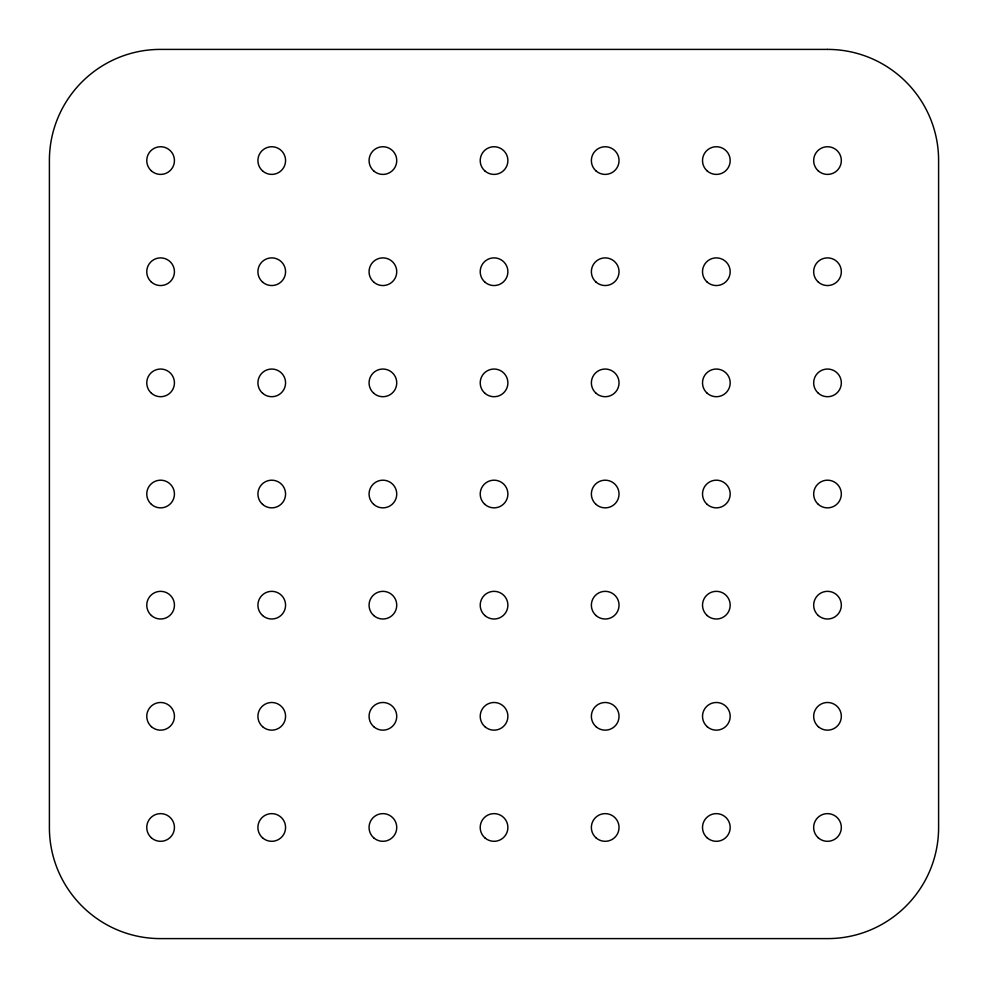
<?xml version="1.0" encoding="UTF-8"?>
<svg xmlns="http://www.w3.org/2000/svg" width="988" height="988" viewBox="0 0 988 988"><rect width="100%" height="100%" fill="white"/><g stroke="black" fill="none" stroke-linecap="round" stroke-linejoin="round"><path stroke-width="1.48" d="M827.45 49.4L160.55 49.4A110.656 110.656 0 0 0 117.288 58.131A111.483 111.483 0 0 0 68.382 98.405A110.668 110.668 0 0 0 49.4 160.55L49.4 827.45A110.668 110.668 0 0 0 58.131 870.712A111.483 111.483 0 0 0 98.405 919.618A110.656 110.656 0 0 0 160.55 938.6L827.45 938.6A110.668 110.668 0 0 0 870.712 929.869A111.483 111.483 0 0 0 919.618 889.595A110.668 110.668 0 0 0 938.6 827.45L938.6 160.55A110.668 110.668 0 0 0 929.869 117.288A111.483 111.483 0 0 0 889.595 68.382A110.668 110.668 0 0 0 827.45 49.4M151.423 170.924A13.832 13.832 0 0 0 174.16 163.353A13.832 13.832 0 0 0 156.228 147.447A13.832 13.832 0 0 0 151.423 170.924M151.411 282.074A13.844 13.844 0 0 0 174.16 274.491A13.844 13.844 0 0 0 156.228 258.584A13.844 13.844 0 0 0 151.411 282.074M151.423 393.224A13.832 13.832 0 0 0 174.16 385.653A13.832 13.832 0 0 0 156.228 369.747A13.832 13.832 0 0 0 151.423 393.224M151.423 504.374A13.832 13.832 0 0 0 174.16 496.791A13.832 13.832 0 0 0 156.228 480.897A13.832 13.832 0 0 0 151.423 504.374M151.423 615.524A13.832 13.832 0 0 0 174.16 607.953A13.832 13.832 0 0 0 156.228 592.047A13.832 13.832 0 0 0 151.423 615.524M151.423 726.674A13.832 13.832 0 0 0 174.16 719.091A13.832 13.832 0 0 0 156.228 703.197A13.832 13.832 0 0 0 151.423 726.674M151.399 837.824A13.844 13.844 0 0 0 174.16 830.241A13.844 13.844 0 0 0 156.215 814.334A13.844 13.844 0 0 0 151.399 837.824M262.573 170.924A13.832 13.832 0 0 0 285.297 163.353A13.832 13.832 0 0 0 267.377 147.447A13.832 13.832 0 0 0 262.573 170.924M262.561 282.074A13.844 13.844 0 0 0 285.297 274.491A13.844 13.844 0 0 0 267.365 258.584A13.844 13.844 0 0 0 262.561 282.074M262.573 393.224A13.832 13.832 0 0 0 285.297 385.653A13.832 13.832 0 0 0 267.377 369.747A13.832 13.832 0 0 0 262.573 393.224M262.573 504.374A13.832 13.832 0 0 0 285.297 496.791A13.832 13.832 0 0 0 267.377 480.897A13.832 13.832 0 0 0 262.573 504.374M262.573 615.524A13.832 13.832 0 0 0 285.297 607.953A13.832 13.832 0 0 0 267.377 592.047A13.832 13.832 0 0 0 262.573 615.524M262.573 726.674A13.832 13.832 0 0 0 285.297 719.091A13.832 13.832 0 0 0 267.377 703.197A13.832 13.832 0 0 0 262.573 726.674M262.549 837.824A13.844 13.844 0 0 0 285.297 830.241A13.844 13.844 0 0 0 267.365 814.334A13.844 13.844 0 0 0 262.549 837.824M373.723 170.924A13.832 13.832 0 0 0 396.46 163.353A13.832 13.832 0 0 0 378.54 147.447A13.832 13.832 0 0 0 373.723 170.924M373.711 282.074A13.844 13.844 0 0 0 396.46 274.491A13.844 13.844 0 0 0 378.528 258.584A13.844 13.844 0 0 0 373.711 282.074M373.723 393.224A13.832 13.832 0 0 0 396.46 385.653A13.832 13.832 0 0 0 378.54 369.747A13.832 13.832 0 0 0 373.723 393.224M373.723 504.374A13.832 13.832 0 0 0 396.46 496.791A13.832 13.832 0 0 0 378.54 480.897A13.832 13.832 0 0 0 373.723 504.374M373.723 615.524A13.832 13.832 0 0 0 396.46 607.953A13.832 13.832 0 0 0 378.54 592.047A13.832 13.832 0 0 0 373.723 615.524M373.723 726.674A13.832 13.832 0 0 0 396.46 719.091A13.832 13.832 0 0 0 378.54 703.197A13.832 13.832 0 0 0 373.723 726.674M373.711 837.824A13.844 13.844 0 0 0 396.46 830.241A13.844 13.844 0 0 0 378.515 814.334A13.844 13.844 0 0 0 373.711 837.824M484.873 170.924A13.832 13.832 0 0 0 507.61 163.353A13.832 13.832 0 0 0 489.678 147.447A13.832 13.832 0 0 0 484.873 170.924M484.861 282.074A13.844 13.844 0 0 0 507.61 274.491A13.844 13.844 0 0 0 489.678 258.584A13.844 13.844 0 0 0 484.861 282.074M484.873 393.224A13.832 13.832 0 0 0 507.61 385.653A13.832 13.832 0 0 0 489.678 369.747A13.832 13.832 0 0 0 484.873 393.224M484.873 504.374A13.832 13.832 0 0 0 507.61 496.791A13.832 13.832 0 0 0 489.678 480.897A13.832 13.832 0 0 0 484.873 504.374M484.873 615.524A13.832 13.832 0 0 0 507.61 607.953A13.832 13.832 0 0 0 489.678 592.047A13.832 13.832 0 0 0 484.873 615.524M484.873 726.674A13.832 13.832 0 0 0 507.61 719.091A13.832 13.832 0 0 0 489.678 703.197A13.832 13.832 0 0 0 484.873 726.674M484.861 837.824A13.844 13.844 0 0 0 507.61 830.241A13.844 13.844 0 0 0 489.665 814.334A13.844 13.844 0 0 0 484.861 837.824M596.023 170.924A13.832 13.832 0 0 0 618.76 163.353A13.832 13.832 0 0 0 600.84 147.447A13.832 13.832 0 0 0 596.023 170.924M596.023 282.074A13.844 13.844 0 0 0 618.76 274.491A13.844 13.844 0 0 0 600.828 258.584A13.844 13.844 0 0 0 596.023 282.074M596.023 393.224A13.832 13.832 0 0 0 618.76 385.653A13.832 13.832 0 0 0 600.84 369.747A13.832 13.832 0 0 0 596.023 393.224M596.023 504.374A13.832 13.832 0 0 0 618.76 496.791A13.832 13.832 0 0 0 600.84 480.897A13.832 13.832 0 0 0 596.023 504.374M596.023 615.524A13.832 13.832 0 0 0 618.76 607.953A13.832 13.832 0 0 0 600.84 592.047A13.832 13.832 0 0 0 596.023 615.524M596.023 726.674A13.832 13.832 0 0 0 618.76 719.091A13.832 13.832 0 0 0 600.84 703.197A13.832 13.832 0 0 0 596.023 726.674M596.011 837.824A13.844 13.844 0 0 0 618.76 830.241A13.844 13.844 0 0 0 600.828 814.334A13.844 13.844 0 0 0 596.011 837.824M707.173 170.924A13.832 13.832 0 0 0 729.91 163.353A13.832 13.832 0 0 0 711.978 147.447A13.832 13.832 0 0 0 707.173 170.924M707.161 282.074A13.844 13.844 0 0 0 729.91 274.491A13.844 13.844 0 0 0 711.978 258.584A13.844 13.844 0 0 0 707.161 282.074M707.173 393.224A13.832 13.832 0 0 0 729.91 385.653A13.832 13.832 0 0 0 711.978 369.747A13.832 13.832 0 0 0 707.173 393.224M707.173 504.374A13.832 13.832 0 0 0 729.91 496.791A13.832 13.832 0 0 0 711.978 480.897A13.832 13.832 0 0 0 707.173 504.374M707.173 615.524A13.832 13.832 0 0 0 729.91 607.953A13.832 13.832 0 0 0 711.978 592.047A13.832 13.832 0 0 0 707.173 615.524M707.173 726.674A13.832 13.832 0 0 0 729.91 719.091A13.832 13.832 0 0 0 711.978 703.197A13.832 13.832 0 0 0 707.173 726.674M707.161 837.824A13.844 13.844 0 0 0 729.91 830.241A13.844 13.844 0 0 0 711.965 814.334A13.844 13.844 0 0 0 707.161 837.824M818.323 170.924A13.832 13.832 0 0 0 841.06 163.353A13.832 13.832 0 0 0 823.128 147.447A13.832 13.832 0 0 0 818.323 170.924M818.311 282.074A13.844 13.844 0 0 0 841.06 274.491A13.844 13.844 0 0 0 823.128 258.584A13.844 13.844 0 0 0 818.311 282.074M818.323 393.224A13.832 13.832 0 0 0 841.06 385.653A13.832 13.832 0 0 0 823.128 369.747A13.832 13.832 0 0 0 818.323 393.224M818.323 504.374A13.832 13.832 0 0 0 841.06 496.791A13.832 13.832 0 0 0 823.128 480.897A13.832 13.832 0 0 0 818.323 504.374M818.323 615.524A13.832 13.832 0 0 0 841.06 607.953A13.832 13.832 0 0 0 823.128 592.047A13.832 13.832 0 0 0 818.323 615.524M818.323 726.674A13.832 13.832 0 0 0 841.06 719.091A13.832 13.832 0 0 0 823.128 703.197A13.832 13.832 0 0 0 818.323 726.674M818.299 837.824A13.844 13.844 0 0 0 841.06 830.241A13.844 13.844 0 0 0 823.115 814.334A13.844 13.844 0 0 0 818.299 837.824"/></g></svg>
